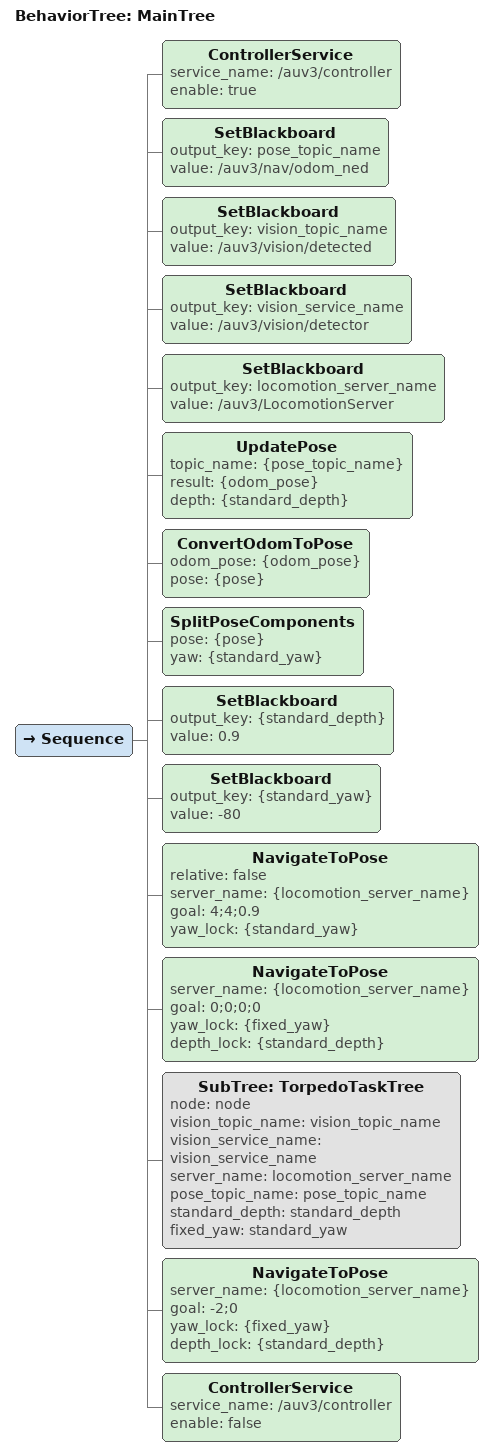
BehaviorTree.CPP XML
<root main_tree_to_execute="MainTree">
    <include ros_pkg="bt_mission_planner" path="behavior_trees/robosub21/torpedo_task_sim.xml"/>

    <BehaviorTree ID="MainTree">
        <Sequence>
            <ControllerService service_name="/auv3/controller" enable="true"/>
            <SetBlackboard output_key="pose_topic_name" value="/auv3/nav/odom_ned"/>
            <SetBlackboard output_key="vision_topic_name" value="/auv3/vision/detected" />
            <SetBlackboard output_key="vision_service_name" value="/auv3/vision/detector" />
            <SetBlackboard output_key="locomotion_server_name" value="/auv3/LocomotionServer" />

            <UpdatePose topic_name="{pose_topic_name}" result="{odom_pose}" depth="{standard_depth}"/>
            <ConvertOdomToPose odom_pose="{odom_pose}" pose="{pose}" />
            <SplitPoseComponents pose="{pose}" yaw="{standard_yaw}" />

            <SetBlackboard output_key="{standard_depth}" value="0.9" />
            <SetBlackboard output_key="{standard_yaw}" value="-80" />

            <!-- [SIM ONLY] Teleport to starting position -->
            <NavigateToPose relative="false" server_name="{locomotion_server_name}" goal="4;4;0.9" yaw_lock="{standard_yaw}"/>

            <!-- Submerge AUV to correct depth-->
            <NavigateToPose server_name="{locomotion_server_name}" goal="0;0;0;0" yaw_lock="{fixed_yaw}" depth_lock="{standard_depth}" />

            <!-- Travel to gate task -->

            <!-- Run gate task-->

            <!-- Travel to buoy task -->

            <!-- Run buoy task -->

            <!-- Travel to torpedo task -->

            <!-- Run torpedo task -->
            <SubTree ID="TorpedoTaskTree" node="node" vision_topic_name="vision_topic_name" vision_service_name="vision_service_name" server_name="locomotion_server_name" pose_topic_name="pose_topic_name" standard_depth="standard_depth" fixed_yaw="standard_yaw" />

            <!-- Move Back -->
            <NavigateToPose server_name="{locomotion_server_name}" goal="-2;0" yaw_lock="{fixed_yaw}" depth_lock="{standard_depth}" />

            <!-- Travel to bin task -->
            <ControllerService service_name="/auv3/controller" enable="false" />
        </Sequence>
    </BehaviorTree>
</root>
